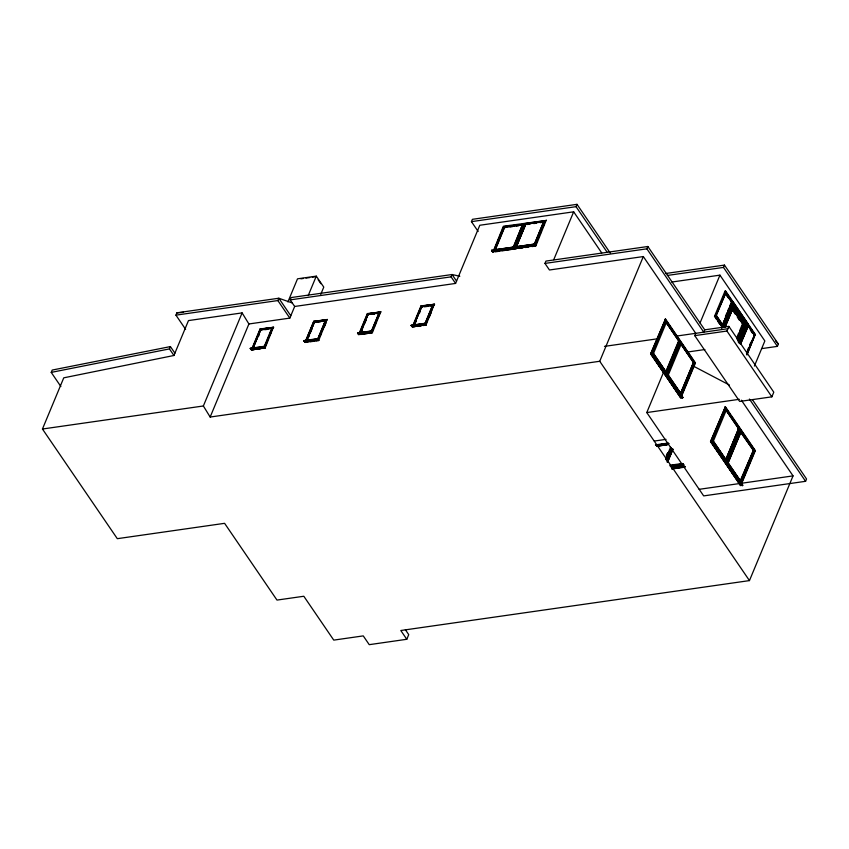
<?xml version="1.0" encoding="UTF-8"?>
<svg xmlns="http://www.w3.org/2000/svg" width="849" height="849" viewBox="0 0 849 849"><rect width="100%" height="100%" fill="white"/><g stroke="black" fill="none" stroke-linecap="round" stroke-linejoin="round"><path stroke-width="1.27" d="M667.664 454.512C670.041 451.488 664.788 457.76 667.664 454.332M669.596 454.236L668.948 455.605L670.625 453.515M667.091 455.531C664.48 458.693 670.392 448.293 666.38 455.966M263.975 346.827L250.529 348.96L263.975 346.827L264.867 347.782L251.453 349.703L250.561 348.748M317.611 339.144L304.175 341.277L317.611 339.144L318.502 340.109L305.088 342.03L304.197 341.065M371.246 331.46L357.811 333.604L371.246 331.46L372.138 332.426L358.734 334.347L357.843 333.381M424.893 323.787L411.447 325.92L424.893 323.787L425.774 324.753L412.37 326.663L411.478 325.708M670.572 453.366L669.617 453.462L669.861 452.942L669.171 455.52M491.858 250.742L492.77 251.665L535.687 245.52L534.774 244.608L491.858 250.742L535.029 244.618L535.486 245.244M433.966 305.088L433.542 304.398L421.2 306.16L413.06 325.857M678.892 341.149L666.263 322.652L678.892 341.149L666.072 371.947L653.443 353.449L666.072 371.947M665.245 372.064L665.924 371.682M681.057 344.323L693.686 362.82L680.866 393.618L668.248 375.12L681.057 344.323L693.686 362.82M726.16 410.385L738.779 428.883L725.959 459.68L713.34 441.183L726.16 410.385L738.779 428.883M740.88 432.364L753.572 450.554L740.763 481.351L728.134 462.854L740.774 432.374L753.572 450.554M739.935 481.468L753.307 450.564L740.498 481.096M260.526 347.167L252.949 348.132L260.643 329.656L271.807 328.054L272.083 328.733M307.094 340.916L306.595 340.449L314.289 321.973L325.454 320.37L325.708 321.028M376.86 313.642L379.344 313.345L379.089 312.697L367.925 314.289L360.751 333.254L362.215 329.508M422.622 323.894L425.105 323.607L432.725 305.014L421.56 306.616L413.866 325.093L420.223 324.297M679.964 342.656L680.781 342.465L667.218 375.385M725.057 408.709L725.874 408.518L712.3 441.109L726.245 461.538M60.873 386.528L51.227 372.393L52.192 370.068L170.416 346.583L174.915 353.163M405.398 629.756L408.73 634.628L406.788 639.286L369.241 644.667L363.255 635.89L333.753 640.114L303.815 596.253L276.986 600.084L224.592 523.324L117.311 538.68L42.45 429.021L63.76 377.826L173.939 355.487L188.478 320.582L242.114 312.899L248.906 323.968L210.159 417.039L599.734 361.271L643.319 256.557L549.452 269.993L544.962 263.413L545.928 261.089L647.851 246.497L704.744 329.837L703.768 332.171L646.874 248.821L647.851 246.497M185.613 329.327L175.934 315.149L176.9 312.825L278.822 298.232L292.279 302.966M51.227 372.393L169.45 348.907L170.416 346.583M210.159 417.039L203.367 405.981L242.114 312.899M250.529 348.96L250.338 348.281L263.869 346.371L264.92 347.655L251.506 349.576L250.338 348.281M254.031 349.82L251.389 349.873L260.102 328.924L273.718 327.311M251.591 350.17L251.506 349.576M252.142 348.897L260.282 329.2L272.625 327.427L273.081 327.969M252.493 348.897L260.823 329.688M253.204 348.217L260.643 329.656M258.499 336.321L259.518 333.88M248.906 323.968L289.827 318.11L277.846 300.557L278.822 298.232L290.793 315.775M264.188 346.636L271.807 328.054M272.625 327.427L264.485 346.986L265.005 348.249L273.516 327.003M264.57 347.114L272.752 327.47L260.325 329.253M264.601 347.167L272.72 327.65L271.913 330.399M265.312 346.254L266.841 342.593M269.886 335.27L270.895 332.84M287.907 301.926L297.521 278.822L316.295 276.137L323.777 287.1L320.742 294.401M289.827 318.11L294.667 306.468L290.178 299.888L291.143 297.564L452.061 274.524L459.808 276.254M308.198 295.59L316.295 276.137M304.175 341.277L303.974 340.598L317.505 338.687L318.555 339.971L305.152 341.892L303.974 340.598M307.667 342.147L305.088 342.03M305.502 341.022L313.737 321.251L327.364 319.638M305.237 342.497L305.152 341.892M305.789 341.075L313.928 321.516L326.26 319.755L326.727 320.285M305.778 341.213L313.928 321.516M306.128 341.224L314.459 322.015M314.289 321.973L306.797 340.47L314.459 322.227L313.737 321.251M308.58 337.191L309.598 334.75M310.617 332.309L312.135 328.648M317.505 338.687L317.579 339.356M310.458 339.95L317.781 338.9L325.454 320.37M317.823 338.963L325.454 320.646L314.406 322.132M316.199 340.927L318.64 340.576L318.12 339.303L326.26 319.755M318.237 339.483L326.387 319.797L313.96 321.569M319.988 336.459L321.431 332.999M322.004 331.259L323.013 328.818M324.031 326.377L325.761 322.599M327.152 319.33L318.64 340.576M324.329 326.918L325.846 323.278M357.811 333.604L357.609 332.914L371.14 331.004L372.202 332.288L358.787 334.209L357.609 332.914M361.313 334.464L358.734 334.347M359.148 333.349L367.384 313.568L380.999 311.954M358.872 334.814L358.787 334.209M359.424 333.54L367.564 313.843L379.896 312.071L380.363 312.602M359.774 333.54L368.105 314.332M360.231 332.776L368.063 314.48L367.384 313.568M364.762 323.405L366.28 319.744M379.089 312.697L371.427 331.216L372.403 332.596L358.66 334.506M371.756 331.63L379.896 312.071M371.873 331.81L380.023 312.114L367.596 313.897M372.085 332.108L373.104 329.667M374.112 327.236L375.64 323.575M378.176 317.473L379.705 313.822M380.787 311.647L372.276 332.893L369.846 333.243M411.447 325.92L411.245 325.241L424.787 323.331L426.039 324.912L423.481 325.56M414.949 326.791L412.37 326.663M412.784 325.666L421.019 305.884L434.635 304.271M412.508 327.13L411.245 325.241M414.843 324.276L416.371 320.614M419.417 313.281L420.435 310.84M412.423 326.536L425.837 324.615L425.041 323.49L432.725 305.014M425.391 323.947L433.542 304.398M425.519 324.127L433.669 304.43L421.242 306.213M425.72 324.435L427.249 320.773M428.267 318.333L431.812 309.8M432.831 307.359L433.85 304.918M434.433 303.974L425.922 325.209M429.583 316.412L431.101 312.772M478.146 231.459L471.439 221.642L472.415 219.318L577.012 204.333L610.208 252.97M294.667 306.468L455.584 283.428L451.095 276.848L452.061 274.524L456.56 281.104M455.584 283.428L479.802 225.261L573.669 211.815L601.718 252.906M491.815 250.996L491.645 250.264L534.69 244.109L535.963 245.658M492.898 252.164L503.34 226.269L546.459 220.422M493.842 250.508L503.797 226.609L524.279 224.263M494.521 249.489L503.956 226.832L523.78 224.327M495.636 250.158L495.063 249.723L504.465 227.139L522.559 224.539L513.178 247.229M495.37 249.776L504.635 227.309L522.496 224.847M513.443 247.6L522.559 224.539M513.645 247.866L523.95 223.775L513.953 247.791M520.777 232.668L521.785 230.27M515.014 247.632L525 223.574L545.143 220.74L545.398 221.419M515.523 247.6L525.446 223.754L545.281 221.249M543.636 221.727L525.839 224.274L516.266 246.688L525.669 224.094L543.763 221.504L534.382 244.194L543.763 221.504M516.532 246.677L525.669 224.094M534.732 244.852L534.69 244.109M535.029 244.618L545.143 220.74L535.348 245.096M540.314 233.167L541.312 230.79M542.798 227.203L543.784 224.826M540.431 233.348L541.482 230.832M542.914 227.383L543.986 224.836M535.804 246.019L546.257 220.124M553.75 259.667L573.669 211.815M607.024 252.057L576.036 206.668L577.012 204.333M650.621 353.991L665.52 319.033L695.458 362.905L680.93 397.81L650.621 353.991L665.52 319.033M658.644 336.639L651.629 353.502L652.414 353.375L654.621 356.601M659.652 334.23L665.849 320.646L652.414 353.375M653.348 349.852L654.346 347.443M655.852 343.834L656.861 341.425M661.87 329.38L662.878 326.971M664.374 323.352L665.754 320.89L679.444 340.948M652.849 353.449L652.212 354.097L682.161 397.958L682.861 397.481L652.849 353.449L650.822 353.492L680.558 397.852M666.263 322.652L653.497 353.471M752.607 399.964L806.55 478.985L805.584 481.309L703.672 495.901L646.779 412.561L663.419 372.562M665.818 371.692L678.521 341.171M665.903 373.475L678.945 342.158M670.933 364.338L671.962 361.812M666.412 375.152L680.643 342.327L694.694 362.916L681.068 395.655M704.744 329.837L728.877 326.387L773.789 392.185L771.858 396.833L739.67 401.439L694.758 335.642L695.724 333.317L643.319 256.557M700.022 322.991L719.941 275.14L671.708 282.048M761.733 348.61L777.397 346.371L723.497 267.414L724.462 265.09L665.754 273.495M681.407 394.244L694.44 362.926L680.378 342.922M681.259 396.175L694.599 364.136M716.503 319.404L714.614 316.051L716.673 315.945L724.123 327.311L733.218 305.576L733.016 303.719L723.571 326.43M725.12 290.825L714.465 316.412M715.038 315.849L715.803 315.732L725.746 291.833L724.919 291.992M722.573 325.931L732.634 301.915L731.827 302.148L722.637 324.679L732.029 302.095L725.799 292.969L716.269 315.552L724.155 326.907M725.799 292.969L715.813 315.626M665.605 459.256L670.583 447.147M725.449 316.348L726.924 312.814M727.901 310.458L728.877 308.102M729.864 305.746L731.339 302.212M666.094 459.787L671.251 447.593M666.423 459.68L671.442 447.625M722.839 324.467L732.273 301.809L725.513 291.907M721.947 327.385L722.478 326.961L714.985 315.998M721.714 328.563L732.602 301.788M716.63 316.348L714.922 316.168L722.319 327.332L714.614 316.051M722.977 325.761L732.974 301.735L747.852 323.681M666.985 460.731L672.037 448.612M666.964 461.92L672.45 448.739M667.717 461.028L672.695 449.089M667.972 461.071L672.875 449.217M723.942 326.271L728.442 315.457M729.949 311.848L730.947 309.439M667.516 462.312L672.939 449.301M724.77 327.098L732.751 308.813L743.31 324.297L737.25 338.878M724.95 327.067L732.538 308.845L743.108 324.329L736.858 338.931M725.163 327.035L732.751 308.813L732.443 305.831L744.934 324.116L737.919 340.948M771.858 396.833L726.935 331.036L728.877 326.387M737.219 336.597L738.736 332.946M739.744 330.516L742.27 324.445M737.961 339.865L744.562 324.01M738.089 339.961L744.658 324.169L733.366 307.625M738.259 342.094L745.783 324L733.218 305.576L731.912 305.767L743.745 323.098M738.832 343.017L746.791 323.904L733.016 303.719M740.084 341.723L742.079 336.915M743.087 334.506L745.581 328.499M739.734 343.187L747.587 323.692M740.105 343.845L748.107 324.636L755.111 334.803L747.046 354.012M740.264 343.834L748.224 324.721M748.277 325.857L740.71 343.728L748.277 325.857L754.506 334.984L746.589 354.001M747.438 350.414L748.415 348.058M749.89 344.524L750.866 342.168M746.462 353.874L754.506 334.984M710.507 441.724L725.407 406.767L755.355 450.628L740.816 485.532L710.507 441.724L725.407 406.767M746.908 353.927L754.846 334.846L747.714 324.997M746.94 355.031L755.069 334.665M711.504 441.204L712.513 438.784L711.515 441.236L712.3 441.109M714.03 435.144L715.038 432.714M716.047 430.294L725.131 408.465M714.02 435.208L721.045 418.345M722.552 414.737L723.55 412.327M716.248 430.358L717.246 427.949M718.753 424.341L719.75 421.932M723.263 413.495L725.64 408.624L739.33 428.681L726.298 459.999M754.4 366.068L764.853 340.948L719.941 275.14M738.407 428.904L725.959 459.68M726.16 461.707L739.819 428.947L725.736 408.38L712.109 441.151L742.588 485.607L712.099 441.82L742.047 485.692M727.816 459.288L728.824 456.815M733.833 444.834L734.884 442.265M736.338 438.816L737.346 436.407M726.298 462.885L740.53 430.05L727.094 462.779L729.302 466.005M727.604 461.92L740.264 430.655M740.954 432.056L728.071 462.896L740.763 481.351M777.397 346.371L778.363 344.047L724.462 265.09M740.795 483.177L754.337 450.66L740.636 430.602M740.445 485.586L710.709 441.225L712.736 441.183L742.588 485.607M741.644 482.72L754.973 450.681L731.605 416.445M406.788 639.286L400.802 630.51L749.455 580.599L793.04 475.886L741.379 400.197M669.999 452.835L669.978 454.289M670.328 452.931L670.148 453.568M667.728 453.154L667.187 453.822L667.876 453.366M667.792 453.918L668.248 453.833M666.359 373.815L679.932 341.224L665.849 320.646L652.212 353.417L682.692 397.884M741.05 483.219L754.612 450.628L740.53 430.05L739.925 430.146M652.212 354.097L682.161 397.958M715.803 315.732L723.581 327.385L715.58 315.764L725.63 291.759L732.634 301.915M666.953 455.722L666.72 455.849M668.927 455.414L669.468 455.308M669.872 452.931L670.402 453.122M694.694 362.916L694.068 362.979M739.787 428.968L739.192 429.053M513.125 247.144L495.063 249.723M534.329 244.109L516.266 246.688M667.993 454.374L667.208 454.523M471.439 221.642L576.036 206.668M509.994 226.98L512.541 226.619M516.351 226.067L518.898 225.707M527.378 224.497L529.925 224.125M533.745 223.584L536.281 223.223M540.102 222.671L542.649 222.311M491.518 250.561L534.424 244.416M300.886 278.822L303.411 278.461M305.937 278.101L309.736 277.559M312.262 277.198L314.788 276.838M491.645 250.264L492.844 251.495L535.751 245.35M492.685 251.866L535.602 245.711M495.498 251.792L499.403 251.23M502.003 250.858L504.603 250.487M507.203 250.115L511.098 249.564M513.698 249.182L516.309 248.81M520.204 248.258L522.804 247.887M525.404 247.515L528.004 247.133M531.909 246.581L534.509 246.21M175.934 315.149L277.846 300.557M290.178 299.888L451.095 276.848M544.962 263.413L646.874 248.821M260.76 329.815L271.765 328.266L260.823 329.9M368.042 314.459L379.047 312.91M433.192 305.693L432.672 305.205L421.677 306.776L414.057 325.093M314.459 322.227L325.454 320.646M368.105 314.544L379.089 312.973L371.469 331.28L360.432 332.797M432.725 305.29L421.56 306.616M264.697 329.699L267.18 329.401M318.343 322.015L320.826 321.729M371.979 314.332L374.462 314.045M424.394 306.829L428.066 306.309M430.507 305.958L432.99 305.672M667.388 275.447L723.497 267.414M250.232 348.525L264.442 347.018M303.868 340.842L318.088 339.335M357.514 333.158L371.395 331.174M411.149 325.485L425.041 323.511M365.823 332.67L368.243 332.33M415.83 325.517L413.41 325.857L421.741 306.648M251.389 349.873L265.132 347.952M305.024 342.189L318.768 340.279M412.296 326.833L426.039 324.912M257.693 349.3L260.123 348.95M310.108 341.797L313.769 341.277M363.743 334.113L367.405 333.593M417.39 326.441L421.04 325.91M725.131 293.245L731.827 302.148L725.587 293.17M721.947 324.605L722.51 324.53M744.371 324.201L746.791 323.904M747.502 324.732L755.111 334.803L754.443 334.888M604.467 346.381L657.922 338.73M676.165 336.119L727.911 328.712M747.598 326.122L748.171 326.048M42.45 429.021L203.367 405.981M694.758 335.642L726.935 331.036M753.732 335.111L754.305 335.026L748.065 326.058M686.629 352.144L704.882 349.533M667.685 375.237L668.29 375.152L680.866 393.618M680.771 397.364L682.798 397.321M646.779 412.561L739.341 399.306M737.94 428.968L738.513 428.883L725.81 459.405L713.34 441.183M654.292 441.045L666.03 439.358M655.439 444.887L668.439 443.029M655.651 445.194L664.767 443.921M655.821 445.301L668.418 443.518M656.065 445.449L669.15 443.581M656.564 445.789L668.195 444.123M656.68 445.969L668.152 444.356L656.744 446.054M659.503 446.012L662.05 445.64M664.587 445.279L667.134 444.918M713.383 441.204L712.099 441.82M669.797 465.231L682.575 463.501M670.784 465.687L683.222 463.904M670.201 465.963L683.36 464.063M670.413 466.26L673.024 465.889M675.645 465.517L678.255 465.135M670.901 466.515L682.596 464.838M670.742 466.876L684.114 464.955M672.249 466.992L684.018 465.231M671.729 468.415L685.016 466.589M671.612 468.563L684.612 466.706M672.037 468.701L685.037 466.844M671.909 468.998L684.91 467.141M699.173 489.321L739.596 483.537M742.196 483.166L793.04 475.886M740.657 485.087L742.684 485.055M744.934 324.116L742.928 324.35L732.358 308.877M669.628 454.024L670.37 454.056M176.9 312.825L183.501 312.347M667.006 375.067L681.153 395.485M722.403 327.13L723.73 327.183M424.787 323.331L424.861 324M371.14 331.004L371.215 331.683M263.869 346.371L263.943 347.039M652.393 353.81L651.098 353.672L681.047 397.534L682.331 397.682M712.279 441.544L710.995 441.395L740.933 485.267L742.228 485.405M693.198 366.025L729.418 385.022M504.465 227.139L504.953 227.776M775.742 341.054L778.363 344.047M725.492 290.761L755.43 334.633M750.399 330.112L752.447 333.105M726.564 295.229L728.612 298.222M731.923 305.905L743.66 323.161M733.111 311.031L735.223 314.13M737.346 317.218L739.458 320.317M717.861 321.4L719.91 324.392M749.423 399.051L805.584 481.309M665.149 319.086L693.633 360.814M725.035 406.82L730.151 414.312M652.923 353.608L682.861 397.481M742.748 485.204L712.736 441.183M656.086 358.756L665.627 372.732M730.766 468.16L740.307 482.136M651.194 353.439L671.644 383.398M673.108 385.542L681.142 397.3M711.091 441.172L741.028 485.034M650.992 353.937L680.93 397.81M710.878 441.671L740.816 485.532M599.734 361.271L749.455 580.599M504.136 227.15L503.797 226.609M421.019 305.884L422.017 307.264M318.12 279.682L320.88 283.715M260.102 328.924L261.078 330.282M169.45 348.907L173.939 355.487M693.315 362.841L680.611 393.363L693.315 362.841"/></g></svg>
